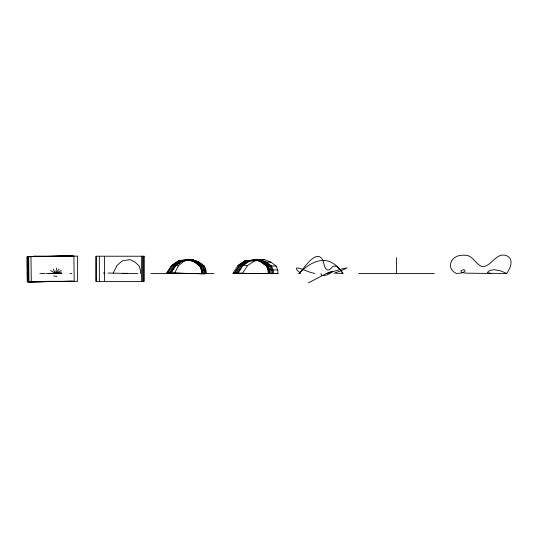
<?xml version="1.0" encoding="UTF-8"?>
<svg xmlns="http://www.w3.org/2000/svg" width="538" height="538" viewBox="0 0 538 538"><rect width="100%" height="100%" fill="white"/><g stroke="black" fill="none" stroke-linecap="round" stroke-linejoin="round"><path stroke-width="0.81" d="M56.786 267.971L55.475 273.445L49.045 273.317M113.162 273.156L116.981 265.51L122.328 260.822L130.203 259.625L135.025 262.073L139.113 265.906L140.344 269.827L140.593 273.539M192.927 259.719L184.386 260.923L178.589 265.611L174.446 273.257L166.598 273.257L171.541 265.611L178.448 260.923C186.894 259.007 196.673 258.408 202.584 266.007L203.915 269.928L204.184 273.634M169.705 273.257L174.238 265.611L180.566 260.923L189.901 259.719L196.02 262.167L201.246 266.007L202.813 269.928L203.135 273.634M166.894 273.257L171.736 265.611L178.508 260.923L188.63 259.719L194.864 262.167L200.156 266.007L201.737 269.928L202.059 273.634M169.853 273.257L174.702 265.611L181.481 260.923L191.467 259.719L197.581 262.167L202.765 266.007L204.319 269.928L204.642 273.634M506.735 273.445L500.454 270.822L494.328 269.679L490.387 270.271L488.591 271.226L487.381 272.598L490.696 273.311L506.735 273.445C509.217 269.504 512.115 264.723 510.696 259.888A6.463 6.463 0 0 0 509.58 257.917L509.096 257.386A7.761 7.761 0 0 0 506.823 255.832C496.567 251.636 492.149 265.631 483.185 266.619A6.342 6.342 0 0 1 481.517 266.397C475.262 263.64 472.579 254.824 464.583 255.227A16.617 16.617 0 0 0 460.562 255.429C450.676 256.256 445.935 268.617 456.352 273.445L460.723 273.149L463.413 272.423L465 270.856L464.731 270.076L463.574 269.693L461.57 270.493L461.053 271.213L461.227 271.959L463.023 272.739L467.139 273.19L490.992 273.445M168.078 273.257L172.967 265.611L179.793 260.923L189.86 259.719L195.61 262.167L200.459 266.007L201.911 269.928L202.207 273.634M170.849 273.257L175.744 265.611L182.59 260.923L192.671 259.719L198.845 262.167L204.084 266.007L205.65 269.928L205.973 273.634M170.68 273.257L175.623 265.611L182.53 260.923L192.712 259.719L198.946 262.167L204.238 266.007L205.819 269.928L206.148 273.634L201.636 273.634L201.32 269.928L199.766 266.007L194.588 262.167L188.482 259.719M270.843 262.167L261.219 262.167L266.505 266.007L268.085 269.928L268.415 273.634L278.038 273.634L277.716 269.928L276.129 266.007L270.843 262.167L264.609 259.719L254.978 259.719L261.28 262.167L266.566 266.007L268.153 269.928L268.475 273.634L232.947 273.257L237.951 265.611L244.864 260.923M234.635 273.257L239.578 265.611L246.491 260.923M235.926 273.257L240.869 265.611L247.783 260.923L257.964 259.719L264.198 262.167L269.484 266.007L271.071 269.928L271.394 273.634M237.09 273.257L242.033 265.611L248.946 260.923L259.128 259.719L265.362 262.167L270.648 266.007L272.235 269.928L272.558 273.634M237.998 273.257L242.941 265.611L249.847 260.923L260.036 259.719L266.27 262.167L271.555 266.007L273.143 269.928L273.465 273.634M264.609 259.719L254.427 260.923L247.514 265.611L242.571 273.257L232.947 273.257M314.656 273.445L310.224 272.322L300.009 268.395L296.889 267.87L296.371 268.697L297.03 270.103L300.702 273.311L298.913 273.445C303.654 269.43 315.988 247.978 322.78 260.022C324.401 263.23 323.876 268.596 327.77 270.11C330.103 270.143 331.347 267.789 332.921 266.445C337.366 264.185 340.467 270.896 342.995 273.445L334.36 273.149L343.795 269.612L347.044 267.837L342.484 268.758L327.252 273.445M59.167 268.993L55.475 273.445L50.619 270.58M298.913 273.445C305.268 267.225 312.921 261.152 322.134 260.453A18.386 18.386 0 0 1 330.359 261.898C335.712 264.245 339.774 268.691 342.995 273.445M255.046 259.719L244.797 260.923L237.89 265.611L247.514 265.611M308.355 282.894L326.425 273.472L331.455 271.441L332.39 271.636C329.626 273.936 325.967 275.92 322.275 275.53L321.314 274.831L320.951 273.445M61.137 270.52L55.475 273.445L53.148 269.061M61.715 272.033L55.475 273.445L61.836 273.452M28.373 256.66L49.906 256.377M51.561 256.357L72.26 256.088M28.696 281.851L44.432 281.643M46.914 281.609L72.583 281.28M70.747 256.115L27.566 256.646L27.855 281.831L43.632 281.636M71.702 256.149L27.875 256.639L28.151 281.825L44.688 281.643M46.127 281.609L71.036 281.3M46.342 281.623L71.971 281.34M53.598 256.377L28.689 256.639L28.951 281.825L72.966 281.367M55.259 256.357L72.704 256.175M45.999 273.526L50.135 273.512M33.544 256.128L77.627 256.128L77.627 281.313L46.846 281.313M178.448 260.923L184.386 260.923M244.797 260.923L254.427 260.923M194.588 262.167L198.946 262.167M171.541 265.611L178.589 265.611M199.766 266.007L204.238 266.007M266.505 266.007L276.129 266.007M201.32 269.928L205.819 269.928M268.085 269.928L277.716 269.928M122.906 273.344L127.479 273.344M39.893 273.445L44.815 273.445M49.415 273.445L58.366 273.445M69.9 273.445L71.836 273.445M150.909 273.445L213.889 273.445M250.681 273.445L260.305 273.445M358.738 273.445L434.307 273.445M53.329 273.385L61.588 273.425M278.038 273.634L234.286 273.257L239.228 265.611L246.142 260.923L256.673 259.719L262.907 262.167L268.193 266.007L269.78 269.928L270.103 273.634M170.68 273.156L206.148 273.728M166.598 273.156L204.642 273.728M169.705 273.156L202.207 273.728M103.289 273.062L104.957 273.089M174.446 273.156L204.184 273.728M108.03 273.062L137.775 273.634M53.78 275.886L56.967 276.471M256.323 259.719L262.557 262.167L267.843 266.007L269.43 269.928L269.753 273.634M30.982 256.666L31.305 281.851M396.526 257.641L396.526 273.445M143.828 256.222L143.828 281.414M142.449 256.222L142.449 281.414M141.386 256.222L141.386 281.414M104.419 256.222L104.419 281.414M99.342 256.222L99.342 281.414M96.262 256.222L96.262 281.414M73.874 256.075L26.9 256.66L27.223 281.851L74.19 281.266L73.874 256.075M144.043 256.222L95.872 256.222L95.872 281.414L144.043 281.414L144.043 256.222"/></g></svg>
